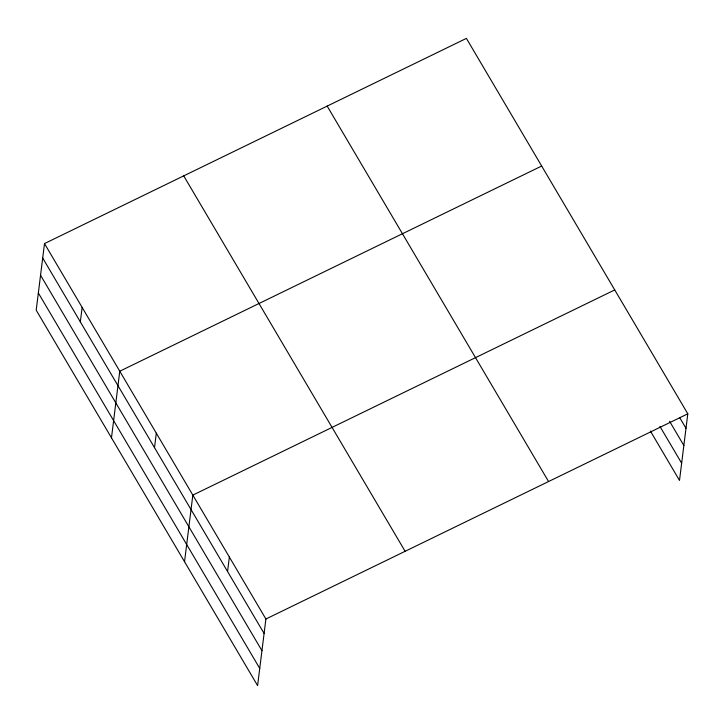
<?xml version="1.0" encoding="UTF-8"?>
<svg xmlns="http://www.w3.org/2000/svg" width="724" height="724" viewBox="0 0 724 724"><rect width="100%" height="100%" fill="white"/><g stroke="black" fill="none" stroke-linecap="round" stroke-linejoin="round"><path stroke-width="1.09" d="M44.499 243.581L36.2 310.18L257.599 685.61L265.898 619.011L44.499 243.581L466.401 38.39L687.8 413.82L679.501 480.419L650.396 431.061M80.337 321.863L82.138 307.401M111.478 437.83L119.768 371.222L541.679 166.031M154.502 447.631L156.303 433.169M184.539 561.724L192.837 495.116L614.739 289.926M227.562 571.526L229.363 557.064M265.898 619.011L687.8 413.82M679.718 417.63L685.999 428.282M669.582 421.287L683.854 445.486M659.953 426.436L681.646 463.215M327.176 106.102L548.575 481.532M183.724 175.869L405.123 551.299M42.698 258.043L264.097 633.473M40.553 275.247L261.952 650.677M38.345 292.976L259.744 668.406"/></g></svg>
